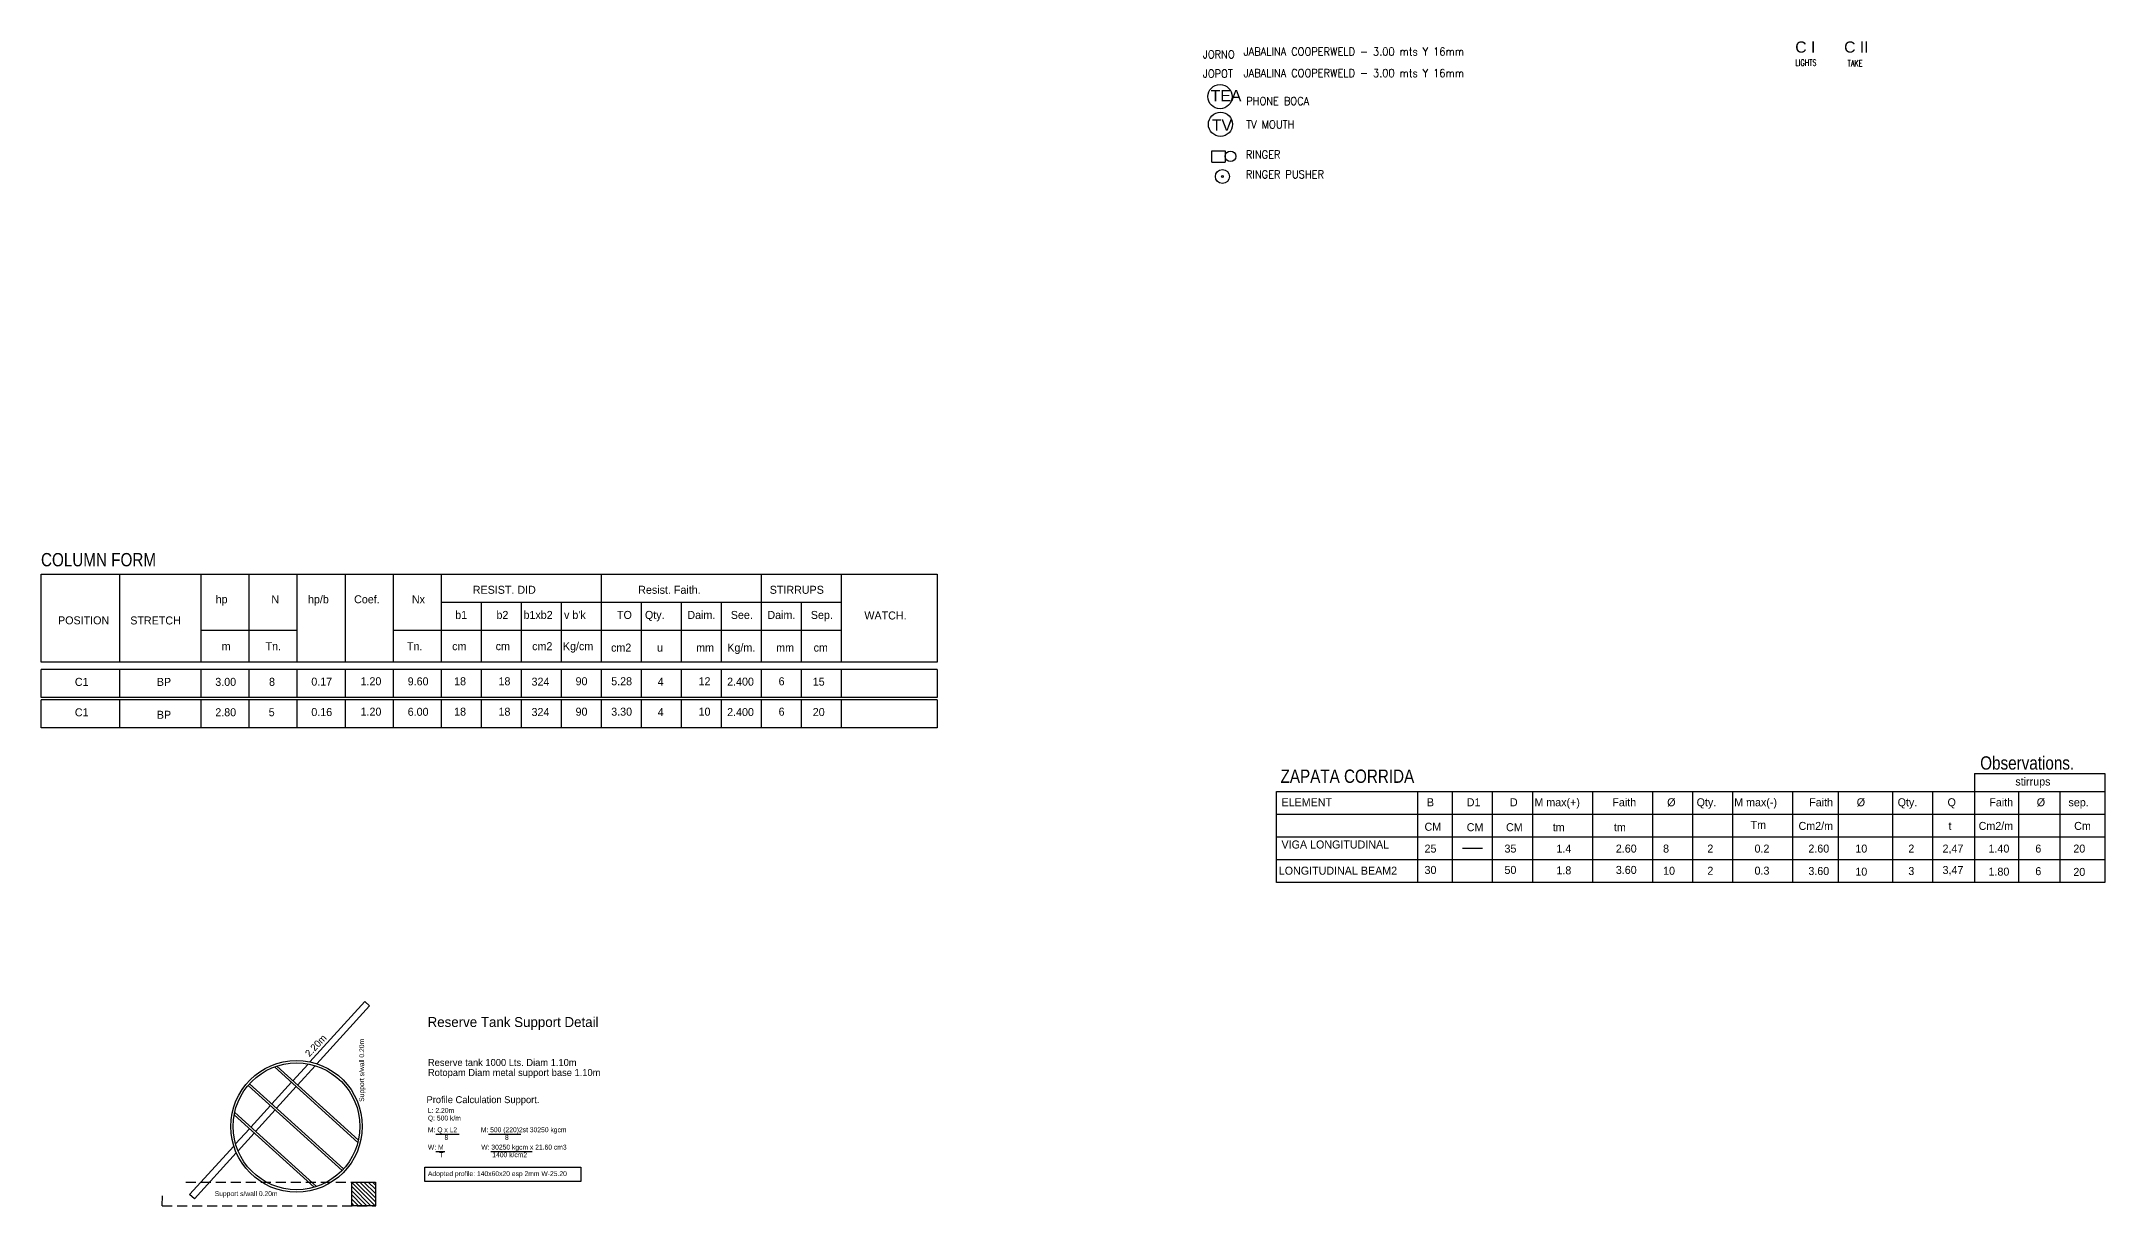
# Model space of a CAD drawing. Header units: millimetres. Extents: x 221 to 543, y -43 to 148.
# Drawn here: x 415.5 to 467, y -6.1 to 22.9 of the extents above; entities that cross this region are included whole.
import ezdxf

# ---------------------------------------------------------------- set-up
doc = ezdxf.new("R2010")
doc.units = ezdxf.units.MM
doc.linetypes.add('HIDDEN', pattern=[0.375, 0.25, -0.125])
for name, color, linetype in [('02 Txt texto independiente', 252, 'Continuous'), ('03 I-4 instalacion electrica artefactos', 252, 'Continuous'), ('10-INST-ELEC-SIMB', 1, 'Continuous'), ('10-INST-ELEC-TUBO', 1, 'Continuous'), ('10-M-A-200', 3, 'Continuous'), ('CALLESNOMBRE', 7, 'Continuous'), ('cinco', 4, 'Continuous'), ('dos', 2, 'Continuous'), ('electricidad de adad', 20, 'Continuous'), ('fundaciones', 84, 'Continuous'), ('Instalación Primaria', 10, 'Continuous'), ('tres', 3, 'Continuous')]:
    doc.layers.add(name, color=color, linetype=linetype)
doc.styles.add('Arial', font='arial.ttf')
doc.styles.add('COTAS', font='ROMANS', dxfattribs={"width": 0.7})
doc.styles.add('NARROW', font='ARIALN.TTF')
doc.styles.add('ROMANS', font='romans.shx', dxfattribs={"width": 0.85})

# ---------------------------------------------------------------- blocks, each defined once
blk = doc.blocks.new('SEPLN518')
at = {"color": 0}
for radius in [0.127, 0.0169]:
    blk.add_circle((0, 0), radius, dxfattribs=at)

msp = doc.modelspace()

# ---------------------------------------------------------------- hatches: boundary and pattern name
h = msp.add_hatch()
h.set_pattern_fill('ANSI31', color=256, scale=0.592411, angle=-90, style=0)
h.set_pattern_definition([(315, (123.06229, 3054.504824), (0.0523621936, 0.0523621936), [])])
h.paths.add_polyline_path([(423.223, -6.146), (423.816, -6.146), (423.816, -5.554), (423.223, -5.554)])

# ---------------------------------------------------------------- linework, layer by layer
for p, q in [((450.981, 2.784), (451.485, 2.784)), ((425.322, -4.36), (425.907, -4.36)), ((426.643, -4.36), (427.45, -4.36)), ((425.322, -4.793), (425.547, -4.793)), ((426.697, -4.793), (427.733, -4.793))]:
    msp.add_line(p, q)
for points in [[(423.816, -5.554), (423.816, -6.146), (423.223, -6.146), (423.223, -5.554)], [(425.047, -5.185), (428.946, -5.185), (428.946, -5.543), (425.047, -5.543)]]:
    msp.add_lwpolyline(points, close=True)
at = {"layer": '10-INST-ELEC-SIMB', "color": 180, "linetype": 'Continuous', "ltscale": 0.4}
for p, q in [((444.721, 20.209), (445.052, 20.209)), ((444.721, 19.926), (444.721, 20.209)), ((445.052, 20.209), (445.052, 19.926)), ((444.721, 19.926), (445.052, 19.926))]:
    msp.add_line(p, q, dxfattribs=at)
msp.add_circle((445.185, 20.067), 0.132, dxfattribs=at)
at = {"layer": '10-M-A-200', "color": 2, "linetype": 'Continuous'}
for radius in [1.643, 1.584]:
    msp.add_circle((421.843, -4.165, -6.685), radius, dxfattribs=at)
at = {"layer": 'cinco', "ltscale": 0.02}
for p, q in [((415.463, 9.634), (437.855, 9.634)), ((415.463, 7.434), (415.463, 9.634)), ((437.855, 9.634), (437.855, 7.434)), ((437.855, 7.434), (415.463, 7.434)), ((463.781, 4.649, 1.691), (467.034, 4.649, 1.691)), ((467.034, 4.649), (467.034, 1.929)), ((446.333, 4.197, 1.691), (467.034, 4.197, 1.691)), ((446.333, 1.929, 1.691), (446.333, 4.197, 1.691)), ((467.034, 1.929), (446.333, 1.929))]:
    msp.add_line(p, q, dxfattribs=at)
at = {"layer": 'cinco', "color": 0, "ltscale": 0.02}
for p, q in [((463.781, 4.649, 1.691), (463.781, 1.929, 1.691)), ((464.879, 4.197, 1.691), (464.879, 1.929, 1.691)), ((465.916, 4.197, 1.691), (465.916, 1.929, 1.691)), ((446.333, 3.631, 1.691), (467.034, 3.631, 1.691)), ((446.333, 3.065, 1.691), (467.034, 3.065, 1.691)), ((467.034, 2.497, 1.691), (446.333, 2.497, 1.691))]:
    msp.add_line(p, q, dxfattribs=at)
at = {"layer": 'electricidad de adad', "color": 104}
msp.add_circle((444.923, 21.56), 0.302, dxfattribs=at)
at = {"layer": 'electricidad de adad', "color": 140}
msp.add_circle((444.935, 20.868), 0.302, dxfattribs=at)
at = {"layer": 'fundaciones', "color": 6}
for p, q in [((423.547, -1.043), (422.176, -2.556)), ((423.666, -1.151), (422.35, -2.602)), ((423.666, -1.151), (423.547, -1.043)), ((421.716, -3.064), (421.227, -3.603)), ((422.13, -2.607), (421.752, -3.023)), ((422.307, -2.65), (421.871, -3.131)), ((421.834, -3.172), (421.346, -3.71)), ((421.19, -3.644), (420.703, -4.182)), ((421.309, -3.751), (420.821, -4.289)), ((420.666, -4.222), (420.321, -4.603)), ((420.784, -4.33), (420.381, -4.775)), ((420.274, -4.655), (419.172, -5.87)), ((420.337, -4.824), (419.291, -5.978)), ((419.291, -5.978), (419.172, -5.87))]:
    msp.add_line(p, q, dxfattribs=at)
at = {"layer": 'fundaciones', "color": 2}
for p, q in [((423.375, -4.568), (421.292, -2.68)), ((423.389, -4.507), (421.351, -2.659)), ((422.981, -5.266), (420.635, -3.14)), ((423.019, -5.226), (420.671, -3.099)), ((422.282, -5.687), (420.285, -3.878)), ((422.343, -5.668), (420.298, -3.815))]:
    msp.add_line(p, q, dxfattribs=at)
at = {"layer": 'fundaciones', "linetype": 'HIDDEN'}
for p, q in [((419.076, -5.554), (423.233, -5.554, -0.988)), ((418.484, -6.146), (418.494, -5.85)), ((418.484, -6.146), (423.826, -6.146))]:
    msp.add_line(p, q, dxfattribs=at)
at = {"layer": 'Instalación Primaria', "color": 0}
for p, q in [((449.857, 4.197), (449.857, 1.929)), ((450.729, 4.197), (450.729, 1.929)), ((451.729, 4.197), (451.729, 1.929)), ((452.729, 4.197), (452.729, 1.929)), ((454.229, 4.197), (454.229, 1.929)), ((455.729, 4.197), (455.729, 1.929)), ((456.729, 4.197), (456.729, 1.929)), ((457.729, 4.197), (457.729, 1.929)), ((459.229, 4.197), (459.229, 1.929)), ((460.37, 4.197), (460.37, 1.929)), ((461.729, 4.197), (461.729, 1.929)), ((462.729, 4.197), (462.729, 1.929))]:
    msp.add_line(p, q, dxfattribs=at)
at = {"layer": 'tres', "ltscale": 0.5}
for p, q in [((417.426, 7.434), (417.426, 9.634)), ((419.463, 7.434), (419.463, 9.634)), ((420.663, 7.434), (420.663, 9.634)), ((421.863, 7.434), (421.863, 9.634)), ((423.063, 7.434), (423.063, 9.634)), ((424.263, 7.434), (424.263, 9.634)), ((425.463, 7.434), (425.463, 9.634)), ((429.463, 7.434), (429.463, 9.634)), ((433.463, 7.434), (433.463, 9.634)), ((435.463, 7.434), (435.463, 9.634)), ((425.463, 8.934), (435.463, 8.934)), ((426.463, 7.434), (426.463, 8.934)), ((427.463, 7.434), (427.463, 8.934)), ((428.463, 7.434), (428.463, 8.934)), ((430.463, 7.434), (430.463, 8.934)), ((431.463, 7.434), (431.463, 8.934)), ((432.463, 7.434), (432.463, 8.934)), ((434.463, 7.434), (434.463, 8.934)), ((419.463, 8.234), (421.863, 8.234)), ((424.263, 8.234), (435.463, 8.234)), ((437.855, 7.25), (415.463, 7.25)), ((415.463, 6.55), (415.463, 7.25)), ((417.426, 6.55), (417.426, 7.25)), ((419.463, 6.55), (419.463, 7.25)), ((420.663, 6.55), (420.663, 7.25)), ((421.863, 6.55), (421.863, 7.25)), ((423.063, 6.55), (423.063, 7.25)), ((424.263, 6.55), (424.263, 7.25)), ((425.463, 6.55), (425.463, 7.25)), ((426.463, 6.55), (426.463, 7.25)), ((427.463, 6.55), (427.463, 7.25)), ((428.463, 6.55), (428.463, 7.25)), ((429.463, 6.55), (429.463, 7.25)), ((430.463, 6.55), (430.463, 7.25)), ((431.463, 6.55), (431.463, 7.25)), ((432.463, 6.55), (432.463, 7.25)), ((433.463, 6.55), (433.463, 7.25)), ((434.463, 6.55), (434.463, 7.25)), ((435.463, 6.55), (435.463, 7.25)), ((437.855, 7.25), (437.855, 6.55)), ((437.855, 6.55), (415.463, 6.55)), ((437.855, 6.491), (415.463, 6.491)), ((415.463, 5.791), (415.463, 6.491)), ((417.426, 5.791), (417.426, 6.491)), ((419.463, 5.791), (419.463, 6.491)), ((420.663, 5.791), (420.663, 6.491)), ((421.863, 5.791), (421.863, 6.491)), ((423.063, 5.791), (423.063, 6.491)), ((424.263, 5.791), (424.263, 6.491)), ((425.463, 5.791), (425.463, 6.491)), ((426.463, 5.791), (426.463, 6.491)), ((427.463, 5.791), (427.463, 6.491)), ((428.463, 5.791), (428.463, 6.491)), ((429.463, 5.791), (429.463, 6.491)), ((430.463, 5.791), (430.463, 6.491)), ((431.463, 5.791), (431.463, 6.491)), ((432.463, 5.791), (432.463, 6.491)), ((433.463, 5.791), (433.463, 6.491)), ((434.463, 5.791), (434.463, 6.491)), ((435.463, 5.791), (435.463, 6.491)), ((437.855, 6.491), (437.855, 5.791)), ((437.855, 5.791), (415.463, 5.791))]:
    msp.add_line(p, q, dxfattribs=at)

# ---------------------------------------------------------------- block references
at = {"layer": '10-INST-ELEC-SIMB', "color": 180, "linetype": 'Continuous', "ltscale": 0.4, "xscale": 1.383499934867814, "yscale": 1.383499934867814, "zscale": 1.383499934867814}
msp.add_blockref('SEPLN518', (444.982, 19.564), dxfattribs=at)

# ---------------------------------------------------------------- texts
at = {"color": 0, "style": 'NARROW'}
for s, p in [('COLUMN FORM', (415.457, 9.826)), ('ZAPATA CORRIDA', (446.436, 4.417)), ('Observations.', (463.922, 4.748))]:
    msp.add_text(s, height=0.33228, dxfattribs=at).set_placement(p)
at = {"layer": '02 Txt texto independiente', "color": 7, "style": 'ROMANS', "width": 0.9}
for s, p in [('JABALINA COOPERWELD - 3.00 mts Y 16mm', (445.514, 22.584)), ('JABALINA COOPERWELD - 3.00 mts Y 16mm', (445.514, 22.048)), ('PHONE BOCA', (445.578, 21.35)), ('TV MOUTH', (445.578, 20.766)), ('RINGER', (445.57, 20.013)), ('RINGER PUSHER', (445.57, 19.518))]:
    msp.add_text(s, height=0.2, dxfattribs=at).set_placement(p)
at = {"layer": '03 I-4 instalacion electrica artefactos', "color": 7, "style": 'ROMANS', "width": 0.9}
for s, p in [('JORNO', (444.495, 22.515)), ('JOPOT', (444.495, 22.033))]:
    msp.add_text(s, height=0.2, dxfattribs=at).set_placement(p)
at = {"layer": '10-INST-ELEC-TUBO', "color": 7, "style": 'Arial'}
for s, p in [('C I', (459.3, 22.658)), ('C I', (459.301, 22.658)), ('C II', (460.522, 22.658))]:
    msp.add_text(s, height=0.28, dxfattribs=at).set_placement(p)
at = {"layer": '10-INST-ELEC-TUBO', "color": 7, "style": 'COTAS', "width": 0.7}
for s, p in [('LIGHTS', (459.303, 22.327)), ('TAKE', (460.608, 22.314))]:
    msp.add_text(s, height=0.16, dxfattribs=at).set_placement(p)
at = {"layer": 'CALLESNOMBRE', "color": 1}
for s, height, p in [('Reserve Tank Support Detail', 0.24881, (425.119, -1.682)), ('Reserve tank 1000 Lts. Diam 1.10m', 0.17417, (425.127, -2.655)), ('Rotopam Diam metal support base 1.10m', 0.17417, (425.127, -2.907)), ('Profile Calculation Support.', 0.17417, (425.092, -3.584)), ('Q: 500 k/m', 0.1219, (425.127, -4.018)), ('L: 2.20m', 0.1219, (425.127, -3.827)), ('W: M', 0.1219, (425.127, -4.744)), ('M: Q x L2', 0.1219, (425.127, -4.31)), ('8', 0.122, (425.541, -4.502)), ('W: 30250 kgcm x 21.60 cm3', 0.12192, (426.46, -4.744)), ('M: 500 (220)2st 30250 kgcm', 0.12192, (426.448, -4.31)), ('8', 0.122, (427.053, -4.502)), ('T', 0.122, (425.41, -4.935)), ('1400 k/cm2', 0.1219, (426.736, -4.935)), ('Adopted profile: 140x60x20 esp 2mm W-25.20 ', 0.12192, (425.127, -5.406)), ('Support s/wall 0.20m', 0.12192, (419.797, -5.905))]:
    msp.add_text(s, height=height, dxfattribs=at).set_placement(p)
for s, height, rotation, p in [('2.20m', 0.1742, 46.5157, (422.164, -2.44)), ('Support s/wall 0.20m', 0.12192, 90, (423.533, -3.551))]:
    msp.add_text(s, height=height, rotation=rotation, dxfattribs=at).set_placement(p)
at = {"layer": 'dos', "ltscale": 0.5}
for s, p in [('RESIST. DID', (426.248, 9.14)), ('Resist. Faith.', (430.383, 9.14)), ('STIRRUPS', (433.67, 9.14)), ('hp', (419.823, 8.903)), ('N', (421.213, 8.903)), ('hp/b', (422.13, 8.903)), ('Coef.', (423.282, 8.903)), ('Nx', (424.726, 8.903)), ('POSITION', (415.883, 8.377)), ('STRETCH', (417.688, 8.374)), ('b1', (425.809, 8.512)), ('b2', (426.84, 8.512)), ('b1xb2', (427.516, 8.512)), ("v b'k", (428.529, 8.512)), ('TO', (429.853, 8.512)), ('Qty.', (430.551, 8.512)), ('Daim.', (431.611, 8.512)), ('See.', (432.697, 8.512)), ('Daim.', (433.611, 8.512)), ('Sep.', (434.697, 8.512)), ('WATCH.', (436.035, 8.498)), ('m', (419.973, 7.731)), ('Tn.', (421.069, 7.731)), ('Tn.', (424.603, 7.731)), ('cm', (425.733, 7.731)), ('cm', (426.82, 7.731)), ('cm2', (427.732, 7.731)), ('Kg/cm', (428.501, 7.731)), ('cm2', (429.704, 7.696)), ('u', (430.852, 7.696)), ('mm', (431.831, 7.696)), ('Kg/m.', (432.609, 7.696)), ('mm', (433.831, 7.696)), ('cm', (434.766, 7.696)), ('C1', (416.303, 6.839)), ('BP', (418.352, 6.839)), ('3.00', (419.813, 6.84)), ('8', (421.156, 6.841)), ('0.17', (422.213, 6.845)), ('1.20', (423.443, 6.855)), ('9.60', (424.622, 6.852)), ('18', (425.782, 6.855)), ('18', (426.891, 6.855)), ('324', (427.717, 6.845)), ('90', (428.817, 6.855)), ('5.28', (429.708, 6.855)), ('4', (430.87, 6.845)), ('12', (431.891, 6.855)), ('2.400', (432.605, 6.845)), ('6', (433.891, 6.855)), ('15', (434.745, 6.845)), ('C1', (416.303, 6.079)), ('BP', (418.352, 6.018)), ('2.80', (419.813, 6.081)), ('5', (421.148, 6.082)), ('0.16', (422.213, 6.086)), ('1.20', (423.443, 6.095)), ('6.00', (424.622, 6.092)), ('18', (425.782, 6.095)), ('18', (426.891, 6.095)), ('324', (427.717, 6.086)), ('90', (428.817, 6.095)), ('3.30', (429.708, 6.095)), ('4', (430.87, 6.086)), ('10', (431.891, 6.095)), ('2.400', (432.605, 6.086)), ('6', (433.891, 6.095)), ('20', (434.745, 6.086)), ('stirrups', (464.801, 4.35, 1.691)), ('ELEMENT', (446.46, 3.832, 1.691)), ('B', (450.095, 3.832, 1.691)), ('D1', (451.09, 3.832, 1.691)), ('D', (452.169, 3.832, 1.691)), ('M max(+)', (452.781, 3.832, 1.691)), ('Faith', (454.729, 3.832, 1.691)), ('Ø', (456.099, 3.832, 1.691)), ('Qty.', (456.835, 3.832, 1.691)), ('M max(-)', (457.774, 3.832, 1.691)), ('Faith', (459.648, 3.832, 1.691)), ('Ø', (460.837, 3.832, 1.691)), ('Qty.', (461.859, 3.832, 1.691)), ('Q', (463.106, 3.832, 1.691)), ('Faith', (464.15, 3.832, 1.691)), ('Ø', (465.336, 3.832, 1.691)), ('sep.', (466.129, 3.832, 1.691)), ('CM', (450.035, 3.22, 1.691)), ('CM', (451.09, 3.209, 1.691)), ('CM', (452.072, 3.209, 1.691)), ('tm', (453.239, 3.209, 1.691)), ('tm', (454.768, 3.209, 1.691)), ('Tm', (458.183, 3.267, 1.691)), ('Cm2/m', (459.382, 3.241, 1.691)), ('t', (463.129, 3.241, 1.691)), ('Cm2/m', (463.883, 3.241, 1.691)), ('Cm', (466.271, 3.241, 1.691)), ('VIGA LONGITUDINAL', (446.46, 2.777, 1.691)), ('25', (450.035, 2.675, 1.691)), ('35', (452.033, 2.675, 1.691)), ('1.4', (453.331, 2.675, 1.691)), ('2.60', (454.816, 2.675, 1.691)), ('8', (455.997, 2.675, 1.691)), ('2', (457.103, 2.675, 1.691)), ('0.2', (458.282, 2.675, 1.691)), ('2.60', (459.628, 2.675, 1.691)), ('10', (460.802, 2.675, 1.691)), ('2', (462.126, 2.675, 1.691)), ('2,47', (462.981, 2.675, 1.691)), ('1.40', (464.13, 2.675, 1.691)), ('6', (465.3, 2.675, 1.691)), ('20', (466.25, 2.675, 1.691)), ('LONGITUDINAL BEAM2', (446.392, 2.123, 1.691)), ('30', (450.035, 2.142, 1.691)), ('50', (452.033, 2.142, 1.691)), ('1.8', (453.331, 2.132, 1.691)), ('3.60', (454.816, 2.142, 1.691)), ('10', (455.997, 2.121, 1.691)), ('2', (457.103, 2.121, 1.691)), ('0.3', (458.282, 2.124, 1.691)), ('3.60', (459.628, 2.115, 1.691)), ('10', (460.802, 2.099, 1.691)), ('3', (462.126, 2.115, 1.691)), ('3,47', (462.981, 2.14, 1.691)), ('1.80', (464.13, 2.099, 1.691)), ('6', (465.3, 2.111, 1.691)), ('20', (466.25, 2.092, 1.691))]:
    msp.add_text(s, height=0.2, dxfattribs=at).set_placement(p)
at = {"layer": 'electricidad de adad', "color": 104, "insert": (444.69, 21.725), "char_height": 0.28258, "width": 1.4027, "attachment_point": 1}
msp.add_mtext('{\\fArial|b0|i0|c0|p34;TEA}', dxfattribs=at)
at = {"layer": 'electricidad de adad', "color": 140, "insert": (444.719, 20.988), "char_height": 0.28258, "width": 1.4027, "attachment_point": 1}
msp.add_mtext('{\\fArial|b0|i0|c0|p34;TV}', dxfattribs=at)

doc.saveas('drawing.dxf')
